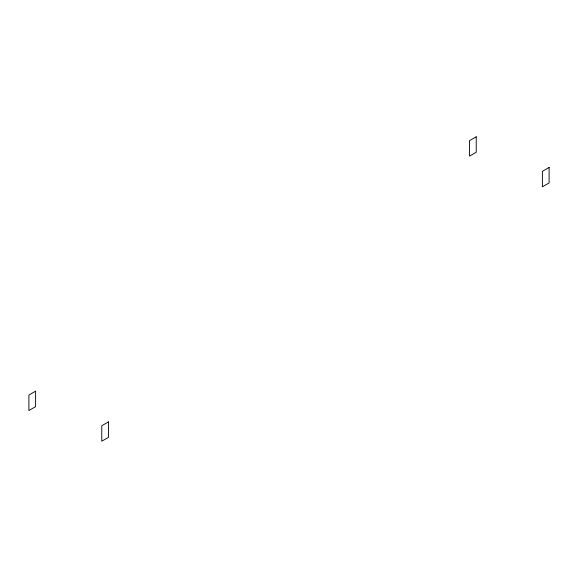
<?xml version="1.0" encoding="UTF-8"?>
<svg xmlns="http://www.w3.org/2000/svg" width="578" height="578" viewBox="0 0 578 578"><rect width="100%" height="100%" fill="white"/><g stroke="black" fill="none" stroke-linecap="round" stroke-linejoin="round"><path stroke-width="0.87" d="M35.598 391.183L28.9 395.056L28.9 410.525L35.598 406.659L35.598 391.183M476.229 136.791L469.531 140.656L469.531 156.125L476.229 152.26L476.229 136.791M108.469 421.875L101.771 425.74L101.771 441.209L108.469 437.344L108.469 421.875M549.1 167.476L542.402 171.341L542.402 186.817L549.1 182.944L549.1 167.476"/></g></svg>
